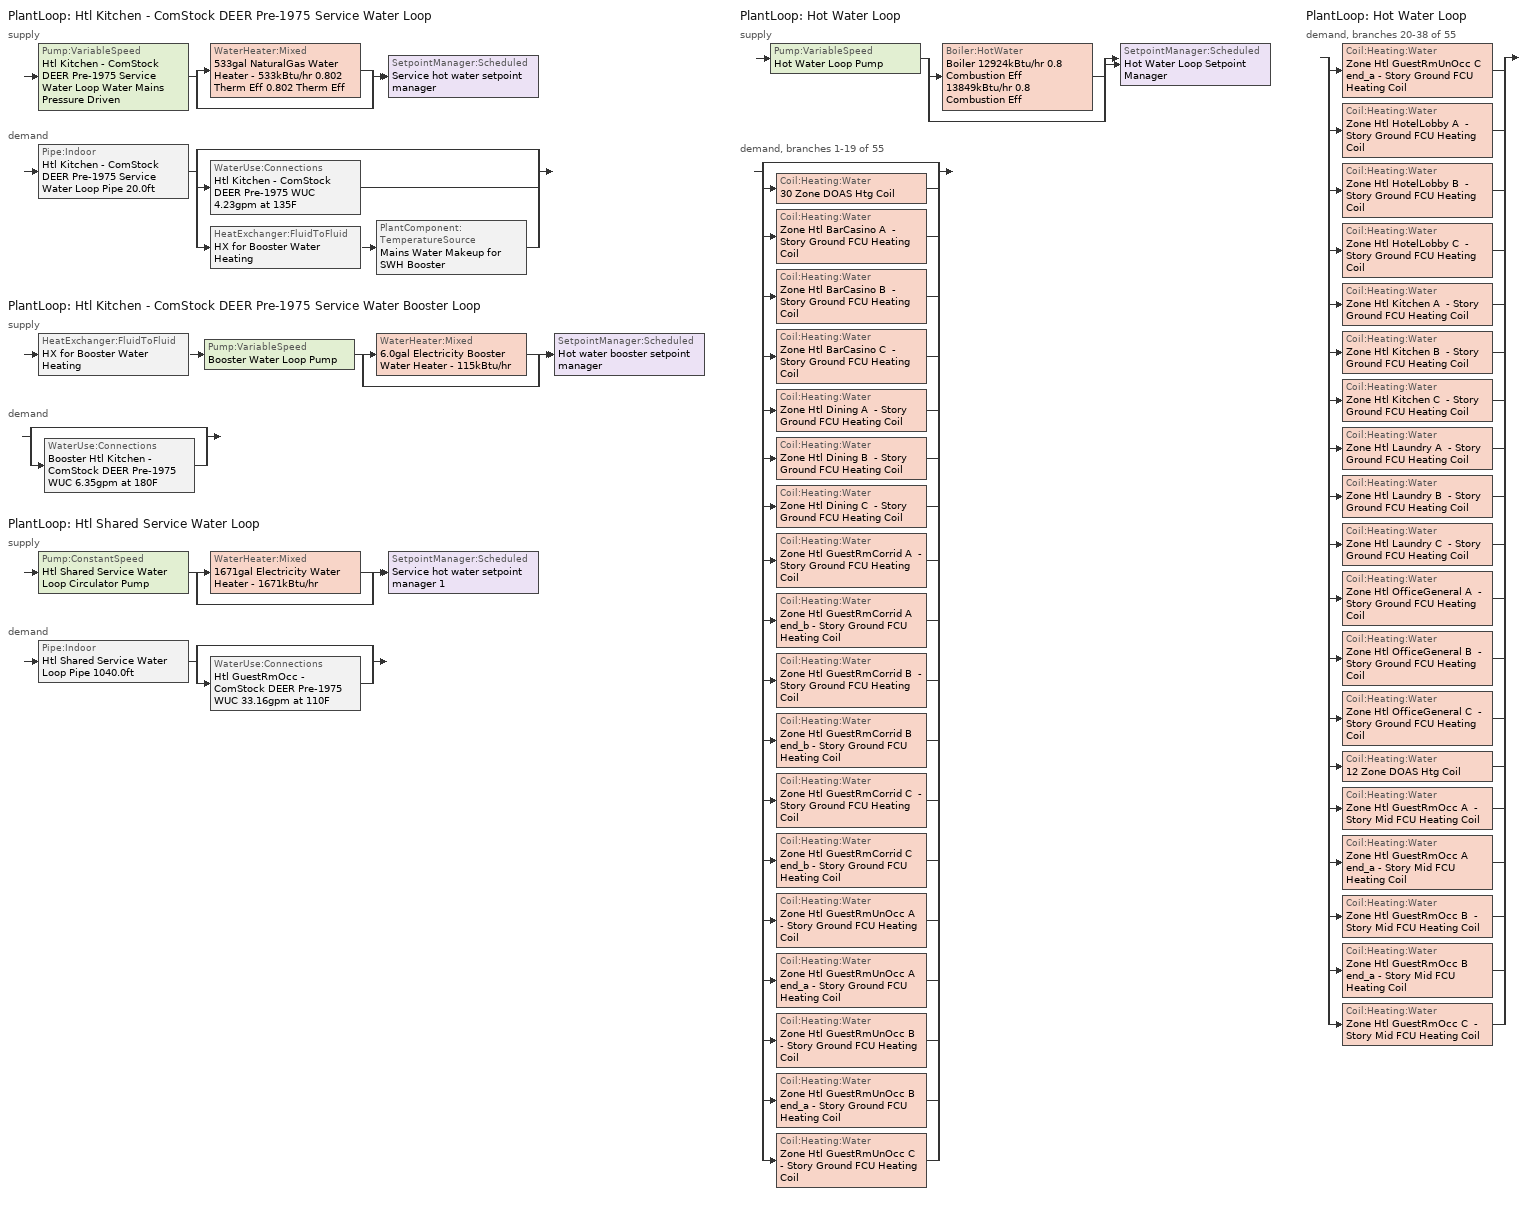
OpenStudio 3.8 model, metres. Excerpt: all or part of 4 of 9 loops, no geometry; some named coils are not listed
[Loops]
PlantLoop 'Htl Kitchen - ComStock DEER Pre-1975 Service Water Loop'
 supply: Pump:VariableSpeed 'Htl Kitchen - ComStock DEER Pre-1975 Service Water Loop Water Mains Pressure Driven' > split
  | WaterHeater:Mixed '533gal NaturalGas Water Heater - 533kBtu/hr 0.802 Therm Eff 0.802 Therm Eff'
  | bypass
  join > SetpointManager:Scheduled 'Service hot water setpoint manager'
 demand: Pipe:Indoor 'Htl Kitchen - ComStock DEER Pre-1975 Service Water Loop Pipe 20.0ft' > split
  | bypass
  | WaterUse:Connections 'Htl Kitchen - ComStock DEER Pre-1975 WUC 4.23gpm at 135F'
  | HeatExchanger:FluidToFluid 'HX for Booster Water Heating' > PlantComponent:TemperatureSource 'Mains Water Makeup for SWH Booster'
PlantLoop 'Htl Kitchen - ComStock DEER Pre-1975 Service Water Booster Loop'
 supply: HeatExchanger:FluidToFluid 'HX for Booster Water Heating' > Pump:VariableSpeed 'Booster Water Loop Pump' > split
  | WaterHeater:Mixed '6.0gal Electricity Booster Water Heater - 115kBtu/hr'
  | bypass
  join > SetpointManager:Scheduled 'Hot water booster setpoint manager'
 demand: split
  | bypass
  | WaterUse:Connections 'Booster Htl Kitchen - ComStock DEER Pre-1975 WUC 6.35gpm at 180F'
PlantLoop 'Htl Shared Service Water Loop'
 supply: Pump:ConstantSpeed 'Htl Shared Service Water Loop Circulator Pump' > split
  | WaterHeater:Mixed '1671gal Electricity Water Heater - 1671kBtu/hr'
  | bypass
  join > SetpointManager:Scheduled 'Service hot water setpoint manager 1'
 demand: Pipe:Indoor 'Htl Shared Service Water Loop Pipe 1040.0ft' > split
  | bypass
  | WaterUse:Connections 'Htl GuestRmOcc - ComStock DEER Pre-1975 WUC 33.16gpm at 110F'
PlantLoop 'Hot Water Loop'
 supply: Pump:VariableSpeed 'Hot Water Loop Pump' > split
  | Boiler:HotWater 'Boiler 12924kBtu/hr 0.8 Combustion Eff 13849kBtu/hr 0.8 Combustion Eff'
  | bypass
  join > SetpointManager:Scheduled 'Hot Water Loop Setpoint Manager'
 demand, branches 1-19 of 55: split
  | bypass
  | Coil:Heating:Water '30 Zone DOAS Htg Coil'
  | Coil:Heating:Water 'Zone Htl BarCasino A  - Story Ground FCU Heating Coil'
  | Coil:Heating:Water 'Zone Htl BarCasino B  - Story Ground FCU Heating Coil'
  | Coil:Heating:Water 'Zone Htl BarCasino C  - Story Ground FCU Heating Coil'
  | Coil:Heating:Water 'Zone Htl Dining A  - Story Ground FCU Heating Coil'
  | Coil:Heating:Water 'Zone Htl Dining B  - Story Ground FCU Heating Coil'
  | Coil:Heating:Water 'Zone Htl Dining C  - Story Ground FCU Heating Coil'
  | Coil:Heating:Water 'Zone Htl GuestRmCorrid A  - Story Ground FCU Heating Coil'
  | Coil:Heating:Water 'Zone Htl GuestRmCorrid A end_b - Story Ground FCU Heating Coil'
  | Coil:Heating:Water 'Zone Htl GuestRmCorrid B  - Story Ground FCU Heating Coil'
  | Coil:Heating:Water 'Zone Htl GuestRmCorrid B end_b - Story Ground FCU Heating Coil'
  | Coil:Heating:Water 'Zone Htl GuestRmCorrid C  - Story Ground FCU Heating Coil'
  | Coil:Heating:Water 'Zone Htl GuestRmCorrid C end_b - Story Ground FCU Heating Coil'
  | Coil:Heating:Water 'Zone Htl GuestRmUnOcc A  - Story Ground FCU Heating Coil'
  | Coil:Heating:Water 'Zone Htl GuestRmUnOcc A end_a - Story Ground FCU Heating Coil'
  | Coil:Heating:Water 'Zone Htl GuestRmUnOcc B  - Story Ground FCU Heating Coil'
  | Coil:Heating:Water 'Zone Htl GuestRmUnOcc B end_a - Story Ground FCU Heating Coil'
  | Coil:Heating:Water 'Zone Htl GuestRmUnOcc C  - Story Ground FCU Heating Coil'
PlantLoop 'Hot Water Loop'
 demand, branches 20-38 of 55: split
  | Coil:Heating:Water 'Zone Htl GuestRmUnOcc C end_a - Story Ground FCU Heating Coil'
  | Coil:Heating:Water 'Zone Htl HotelLobby A  - Story Ground FCU Heating Coil'
  | Coil:Heating:Water 'Zone Htl HotelLobby B  - Story Ground FCU Heating Coil'
  | Coil:Heating:Water 'Zone Htl HotelLobby C  - Story Ground FCU Heating Coil'
  | Coil:Heating:Water 'Zone Htl Kitchen A  - Story Ground FCU Heating Coil'
  | Coil:Heating:Water 'Zone Htl Kitchen B  - Story Ground FCU Heating Coil'
  | Coil:Heating:Water 'Zone Htl Kitchen C  - Story Ground FCU Heating Coil'
  | Coil:Heating:Water 'Zone Htl Laundry A  - Story Ground FCU Heating Coil'
  | Coil:Heating:Water 'Zone Htl Laundry B  - Story Ground FCU Heating Coil'
  | Coil:Heating:Water 'Zone Htl Laundry C  - Story Ground FCU Heating Coil'
  | Coil:Heating:Water 'Zone Htl OfficeGeneral A  - Story Ground FCU Heating Coil'
  | Coil:Heating:Water 'Zone Htl OfficeGeneral B  - Story Ground FCU Heating Coil'
  | Coil:Heating:Water 'Zone Htl OfficeGeneral C  - Story Ground FCU Heating Coil'
  | Coil:Heating:Water '12 Zone DOAS Htg Coil'
  | Coil:Heating:Water 'Zone Htl GuestRmOcc A  - Story Mid FCU Heating Coil'
  | Coil:Heating:Water 'Zone Htl GuestRmOcc A end_a - Story Mid FCU Heating Coil'
  | Coil:Heating:Water 'Zone Htl GuestRmOcc B  - Story Mid FCU Heating Coil'
  | Coil:Heating:Water 'Zone Htl GuestRmOcc B end_a - Story Mid FCU Heating Coil'
  | Coil:Heating:Water 'Zone Htl GuestRmOcc C  - Story Mid FCU Heating Coil'
[Construction]
Uninsulated copper pipe 0.75in type L: Copper pipe 0.75in type L
Uninsulated copper pipe 0.75in type L 1: Copper pipe 0.75in type L 1
[Material] Roughness=Smooth; Thickness {m}=0.001143; Conductivity {W/m-K}=386; Density {kg/m3}=8906.27; Specific Heat {J/kg-K}=385.1856; Thermal Absorptance=0.9; Solar Absorptance=0.7; Visible Absorptance=0.7
Copper pipe 0.75in type L; Copper pipe 0.75in type L 1
[WaterUse:Connections] Drain Water Heat Exchanger Type=None; Drain Water Heat Exchanger Destination=Plant
Name | Water Use Equipment Name 1
Htl GuestRmOcc - ComStock DEER Pre-1975 WUC 33.16gpm at 110F | Htl GuestRmOcc - ComStock DEER Pre-1975 Service Water Use 33.16gpm at 110F
Booster Htl Kitchen - ComStock DEER Pre-1975 WUC 6.35gpm at 180F | Booster Htl Kitchen - ComStock DEER Pre-1975 Service Water Use 6.35gpm at 180F
Htl Kitchen - ComStock DEER Pre-1975 WUC 4.23gpm at 135F | Htl Kitchen - ComStock DEER Pre-1975 Service Water Use 4.23gpm at 135F
[WaterUse:Equipment:Definition] Sensible Fraction Schedule=Fraction Sensible - 0.2; Latent Fraction Schedule=Fraction Latent - 0.05
Name | Peak Flow Rate {m3/s} | Target Temperature Schedule
Htl GuestRmOcc - ComStock DEER Pre-1975 Service Water Use Def 33.16gpm | 0.00209185 | Mixed Water At Faucet Temp - 110F
Booster Htl Kitchen - ComStock DEER Pre-1975 Service Water Use Def 6.35gpm | 0.000400542 | Mixed Water At Faucet Temp - 180F
Htl Kitchen - ComStock DEER Pre-1975 Service Water Use Def 4.23gpm | 0.000267028 | Mixed Water At Faucet Temp - 135F
[WaterUse:Equipment] Flow Rate Fraction Schedule=D_Htl_All_DHW_DHW_Yr
Name | Water Use Equipment Definition
Htl GuestRmOcc - ComStock DEER Pre-1975 Service Water Use 33.16gpm at 110F | Htl GuestRmOcc - ComStock DEER Pre-1975 Service Water Use Def 33.16gpm
Booster Htl Kitchen - ComStock DEER Pre-1975 Service Water Use 6.35gpm at 180F | Booster Htl Kitchen - ComStock DEER Pre-1975 Service Water Use Def 6.35gpm
Htl Kitchen - ComStock DEER Pre-1975 Service Water Use 4.23gpm at 135F | Htl Kitchen - ComStock DEER Pre-1975 Service Water Use Def 4.23gpm
[PlantLoop] Glycol Concentration=0; Load Distribution Scheme=Optimal
Name | Maximum Loop Temperature {C} | Minimum Loop Temperature {C} | Maximum Loop Flow Rate {m3/s} | Plant Loop Volume {m3} | Fluid Type
Htl Kitchen - ComStock DEER Pre-1975 Service Water Loop | 60 | 10 | 0.00360488 | 0.432586
Htl Kitchen - ComStock DEER Pre-1975 Service Water Booster Loop |  |  | 0.000400542 | 0.0480651
Htl Shared Service Water Loop | 60 | 10 | 0.00209185 | 0.251022
Hot Water Loop |  | 10 | 0.111383 | 13.366 | Water
[Sizing:Plant] Loop Type=Heating; Sizing Option=NonCoincident; Zone Timesteps in Averaging Window=1; Coincident Sizing Factor Mode=None
Name | Design Loop Exit Temperature {C} | Loop Design Temperature Difference {deltaC}
Htl Kitchen - ComStock DEER Pre-1975 Service Water Loop | 57.2222 | 5
Htl Kitchen - ComStock DEER Pre-1975 Service Water Booster Loop | 82.2222 | 5
Htl Shared Service Water Loop | 60 | 5
Hot Water Loop | 82.2222 | 11.1111
[SetpointManager:Scheduled] Control Variable=Temperature
Name | Schedule | Setpoint Node or NodeList
Service hot water setpoint manager | Service Water Loop Temp - 135F | Htl Kitchen - ComStock DEER Pre-1975 Service Water Loop Supply Outlet Node
Hot water booster setpoint manager | Service Water Booster Temp - 180.00000000000006F | Htl Kitchen - ComStock DEER Pre-1975 Service Water Booster Loop Supply Outlet Node
Service hot water setpoint manager 1 | Service Water Loop Temp - 140F | Htl Shared Service Water Loop Supply Outlet Node
Hot Water Loop Setpoint Manager | Hot Water Loop Temp - 180F | Hot Water Loop Supply Outlet Node
[Pump:VariableSpeed] Coefficient 1 of the Part Load Performance Curve=0; Pump Control Type=Intermittent; Skin Loss Radiative Fraction=0.5; Design Power Sizing Method=PowerPerFlowPerPressure; Design Electric Power per Unit Flow Rate {W/(m3/s)}=348701.1; Design Shaft Power per Unit Flow Rate per Unit Head {W-s/m3-Pa}=1.28205; Design Minimum Flow Rate Fraction=0
Name | Rated Flow Rate {m3/s} | Rated Pump Head {Pa} | Rated Power Consumption {W} | Motor Efficiency | Coefficient 2 of the Part Load Performance Curve | Coefficient 3 of the Part Load Performance Curve | Coefficient 4 of the Part Load Performance Curve | Minimum Flow Rate {m3/s}
Htl Kitchen - ComStock DEER Pre-1975 Service Water Loop Water Mains Pressure Driven | 0.00360488 | 0.001 | 5.50196e-06 | 0.84 | 3.2485 | -4.7443 | 2.5294
Booster Water Loop Pump | 0.000400542 | 0 | 0 | 1 | 3.2485 | -4.7443 | 2.5294 | 0
Hot Water Loop Pump | 0.111383 | 179344 | 27537.7 | 0.93 | 0.5726 | -0.301 | 0.7347
[WaterHeater:Mixed] Deadband Temperature Difference {deltaC}=2; Heater Control Type=Cycle; Off Cycle Parasitic Fuel Consumption Rate {W}=0; On Cycle Parasitic Fuel Consumption Rate {W}=0; Ambient Temperature Indicator=Schedule; Use Side Effectiveness=1; Source Side Effectiveness=1; Use Side Design Flow Rate {m3/s}=autosize; Source Side Design Flow Rate {m3/s}=autosize; Indirect Water Heating Recovery Time {hr}=1.5; Source Side Flow Control Mode=IndirectHeatPrimarySetpoint
Name | Tank Volume {m3} | Setpoint Temperature Schedule | Maximum Temperature Limit {C} | Heater Maximum Capacity {W} | Heater Fuel Type | Heater Thermal Efficiency | Off Cycle Parasitic Fuel Type | Off Cycle Parasitic Heat Fraction to Tank | On Cycle Parasitic Fuel Type | On Cycle Parasitic Heat Fraction to Tank | Ambient Temperature Schedule | Off Cycle Loss Coefficient to Ambient Temperature {W/K} | On Cycle Loss Coefficient to Ambient Temperature {W/K}
533gal NaturalGas Water Heater - 533kBtu/hr 0.802 Therm Eff 0.802 Therm Eff | 2.01873 | Service Water Loop Temp - 135F | 57.2222 | 156293 | NaturalGas | 0.801649 | NaturalGas | 0 | NaturalGas | 0 | Water Heater Ambient Temp Schedule - 70.0f | 8.28571 | 8.28571
6.0gal Electricity Booster Water Heater - 115kBtu/hr | 0.0227125 | Service Water Booster Temp - 180.00000000000006F | 82.2222 | 33759.2 | Electricity | 1 | Electricity | 0.8 | Electricity |  | Water Heater Ambient Temp Schedule - 70.0 | 1.053 | 1.053
1671gal Electricity Water Heater - 1671kBtu/hr | 6.32576 | Service Water Loop Temp - 140F | 60 | 489748 | Electricity | 1 | Electricity | 0.8 | Electricity |  | Water Heater Ambient Temp Schedule - 70.0f | 1.053 | 1.053
[WaterHeater:Sizing] Design Mode=PeakDraw; Time Storage Can Meet Peak Draw {hr}=0.538503; Time for Tank Recovery {hr}=0; Nominal Tank Volume for Autosizing Plant Connections {m3}=1
533gal NaturalGas Water Heater - 533kBtu/hr 0.802 Therm Eff 0.802 Therm Eff; 6.0gal Electricity Booster Water Heater - 115kBtu/hr; 1671gal Electricity Water Heater - 1671kBtu/hr
[Pipe:Indoor] Environment Type=Schedule; Ambient Temperature Schedule=Temporary Pipe Indoor Ambient Temp 85.3F; Pipe Inside Diameter {m}=0.019939
Name | Construction | Ambient Air Velocity Schedule | Pipe Length {m}
Htl Kitchen - ComStock DEER Pre-1975 Service Water Loop Pipe 20.0ft | Uninsulated copper pipe 0.75in type L | Htl Kitchen - ComStock DEER Pre-1975 Service Water Loop Piping Air Velocity - 0.67mph | 6.096
Htl Shared Service Water Loop Pipe 1040.0ft | Uninsulated copper pipe 0.75in type L 1 | Htl Shared Service Water Loop Piping Air Velocity - 0.67mph | 316.992
[HeatExchanger:FluidToFluid]
HX for Booster Water Heating: Loop Demand Side Design Flow Rate {m3/s}=0.000400542; Loop Supply Side Design Flow Rate {m3/s}=0.000400542; Heat Exchange Model Type=Ideal; Heat Exchanger U-Factor Times Area Value {W/K}=420.319; Control Type=UncontrolledOn; Minimum Temperature Difference to Activate Heat Exchanger {deltaC}=0.01; Heat Transfer Metering End Use Type=LoopToLoop; Component Override Cooling Control Temperature Mode=Loop; Sizing Factor=1; Operation Minimum Temperature Limit {C}=0; Operation Maximum Temperature Limit {C}=100
[PlantComponent:TemperatureSource]
Mains Water Makeup for SWH Booster: Design Volume Flow Rate {m3/s}=0.00360488; Temperature Specification Type=Scheduled; Source Temperature {C}=8; Source Temperature Schedule=Mains Water Temperature
[EnergyManagementSystem:Program]
SYS30ZoneDOASOptimumStartProg0: IF DaylightSavings==0 && DayOfWeek>1 && Hour==5 && OAT_1<23.9 && OAT_1>1.7; SET SYS30ZoneDOASClgSch0 = 29.4; SET SYS30ZoneDOASHtgSch0 = 15.6; ELSEIF DaylightSavings==0 && DayOfWeek==1 && Hour==7 && OAT_1<23.9 && OAT_1>1.7; SET SYS30ZoneDOASClgSch0 = 29.4; SET SYS30ZoneDOASHtgSch0 = 15.6; ELSEIF DaylightSavings==1 && DayOfWeek>1 && Hour==4 && OAT_1<23.9 && OAT_1>1.7; SET SYS30ZoneDOASClgSch0 = 29.4; SET SYS30ZoneDOASHtgSch0 = 15.6; ELSEIF DaylightSavings==1 && DayOfWeek==1 && Hour==6 && OAT_1<23.9 && OAT_1>1.7; SET SYS30ZoneDOASClgSch0 = 29.4; SET SYS30ZoneDOASHtgSch0 = 15.6; ELSE; SET SYS30ZoneDOASClgSch0 = NULL; SET SYS30ZoneDOASHtgSch0 = NULL; ENDIF
SYS9ZoneDOASOptimumStartProg0: IF DaylightSavings==0 && DayOfWeek>1 && Hour==5 && OAT_2<23.9 && OAT_2>1.7; SET SYS9ZoneDOASClgSch0 = 29.4; SET SYS9ZoneDOASHtgSch0 = 15.6; ELSEIF DaylightSavings==0 && DayOfWeek==1 && Hour==7 && OAT_2<23.9 && OAT_2>1.7; SET SYS9ZoneDOASClgSch0 = 29.4; SET SYS9ZoneDOASHtgSch0 = 15.6; ELSEIF DaylightSavings==1 && DayOfWeek>1 && Hour==4 && OAT_2<23.9 && OAT_2>1.7; SET SYS9ZoneDOASClgSch0 = 29.4; SET SYS9ZoneDOASHtgSch0 = 15.6; ELSEIF DaylightSavings==1 && DayOfWeek==1 && Hour==6 && OAT_2<23.9 && OAT_2>1.7; SET SYS9ZoneDOASClgSch0 = 29.4; SET SYS9ZoneDOASHtgSch0 = 15.6; ELSE; SET SYS9ZoneDOASClgSch0 = NULL; SET SYS9ZoneDOASHtgSch0 = NULL; ENDIF
SYS12ZoneDOASOptimumStartProg0_1: IF DaylightSavings==0 && DayOfWeek>1 && Hour==5 && OAT_3<23.9 && OAT_3>1.7; SET SYS12ZoneDOASClgSch0_1 = 29.4; SET SYS12ZoneDOASHtgSch0_1 = 15.6; ELSEIF DaylightSavings==0 && DayOfWeek==1 && Hour==7 && OAT_3<23.9 && OAT_3>1.7; SET SYS12ZoneDOASClgSch0_1 = 29.4; SET SYS12ZoneDOASHtgSch0_1 = 15.6; ELSEIF DaylightSavings==1 && DayOfWeek>1 && Hour==4 && OAT_3<23.9 && OAT_3>1.7; SET SYS12ZoneDOASClgSch0_1 = 29.4; SET SYS12ZoneDOASHtgSch0_1 = 15.6; ELSEIF DaylightSavings==1 && DayOfWeek==1 && Hour==6 && OAT_3<23.9 && OAT_3>1.7; SET SYS12ZoneDOASClgSch0_1 = 29.4; SET SYS12ZoneDOASHtgSch0_1 = 15.6; ELSE; SET SYS12ZoneDOASClgSch0_1 = NULL; SET SYS12ZoneDOASHtgSch0_1 = NULL; ENDIF
SYS30ZoneDOASOptimumStartProg0_1: IF DaylightSavings==0 && DayOfWeek>1 && Hour==5 && OAT_4<23.9 && OAT_4>1.7; SET SYS30ZoneDOASClgSch0_1 = 29.4; SET SYS30ZoneDOASHtgSch0_1 = 15.6; ELSEIF DaylightSavings==0 && DayOfWeek==1 && Hour==7 && OAT_4<23.9 && OAT_4>1.7; SET SYS30ZoneDOASClgSch0_1 = 29.4; SET SYS30ZoneDOASHtgSch0_1 = 15.6; ELSEIF DaylightSavings==1 && DayOfWeek>1 && Hour==4 && OAT_4<23.9 && OAT_4>1.7; SET SYS30ZoneDOASClgSch0_1 = 29.4; SET SYS30ZoneDOASHtgSch0_1 = 15.6; ELSEIF DaylightSavings==1 && DayOfWeek==1 && Hour==6 && OAT_4<23.9 && OAT_4>1.7; SET SYS30ZoneDOASClgSch0_1 = 29.4; SET SYS30ZoneDOASHtgSch0_1 = 15.6; ELSE; SET SYS30ZoneDOASClgSch0_1 = NULL; SET SYS30ZoneDOASHtgSch0_1 = NULL; ENDIF
SYS9ZoneDOASOptimumStartProg0_1: IF DaylightSavings==0 && DayOfWeek>1 && Hour==5 && OAT_5<23.9 && OAT_5>1.7; SET SYS9ZoneDOASClgSch0_1 = 29.4; SET SYS9ZoneDOASHtgSch0_1 = 15.6; ELSEIF DaylightSavings==0 && DayOfWeek==1 && Hour==7 && OAT_5<23.9 && OAT_5>1.7; SET SYS9ZoneDOASClgSch0_1 = 29.4; SET SYS9ZoneDOASHtgSch0_1 = 15.6; ELSEIF DaylightSavings==1 && DayOfWeek>1 && Hour==4 && OAT_5<23.9 && OAT_5>1.7; SET SYS9ZoneDOASClgSch0_1 = 29.4; SET SYS9ZoneDOASHtgSch0_1 = 15.6; ELSEIF DaylightSavings==1 && DayOfWeek==1 && Hour==6 && OAT_5<23.9 && OAT_5>1.7; SET SYS9ZoneDOASClgSch0_1 = 29.4; SET SYS9ZoneDOASHtgSch0_1 = 15.6; ELSE; SET SYS9ZoneDOASClgSch0_1 = NULL; SET SYS9ZoneDOASHtgSch0_1 = NULL; ENDIF
[EnergyManagementSystem:ProgramCallingManager]
Mains_Water_Prg_Mgr: BeginTimestepBeforePredictor; Mains_Water_Prg
SYS12ZoneDOASOptimumStartCallingManager0: BeginTimestepBeforePredictor; SYS12ZoneDOASOptimumStartProg0
[Pump:ConstantSpeed]
Htl Shared Service Water Loop Circulator Pump: Rated Flow Rate {m3/s}=0.00209185; Rated Pump Head {Pa}=29890.7; Rated Power Consumption {W}=95.4317; Motor Efficiency=0.84; Fraction of Motor Inefficiencies to Fluid Stream=0; Pump Control Type=Intermittent; Design Power Sizing Method=PowerPerFlowPerPressure; Design Electric Power per Unit Flow Rate {W/(m3/s)}=348701.1; Design Shaft Power per Unit Flow Rate per Unit Head {W-s/m3-Pa}=1.28205
[Boiler:HotWater]
Boiler 12924kBtu/hr 0.8 Combustion Eff 13849kBtu/hr 0.8 Combustion Eff: Fuel Type=NaturalGas; Nominal Capacity {W}=5.0923e+06; Nominal Thermal Efficiency=0.793; Efficiency Curve Temperature Evaluation Variable=LeavingBoiler; Design Water Flow Rate {m3/s}=0.111383; Minimum Part Load Ratio=0; Maximum Part Load Ratio=1.2; Optimum Part Load Ratio=1; Water Outlet Upper Temperature Limit {C}=95; Boiler Flow Mode=LeavingSetpointModulated; On Cycle Parasitic Electric Load {W}=0; Off Cycle Parasitic Fuel Load {W}=0; Sizing Factor=1
[Coil:Heating:Water] Availability Schedule=Always On Discrete; Rated Inlet Water Temperature {C}=82.2222; Rated Inlet Air Temperature {C}=16.6; Rated Outlet Water Temperature {C}=71.1111
Name | U-Factor Times Area Value {W/K} | Maximum Water Flow Rate {m3/s} | Rated Capacity {W} | Rated Outlet Air Temperature {C}
30 Zone DOAS Htg Coil | 10863.4 | 0.0148934 | 680908 | 32.2
Zone Htl BarCasino A  - Story Ground FCU Heating Coil | 47.0437 | 4.53354e-05 | 2072.68 | 40
Zone Htl BarCasino B  - Story Ground FCU Heating Coil | 693.568 | 0.000669166 | 30593.5 | 40
Zone Htl BarCasino C  - Story Ground FCU Heating Coil | 47.0437 | 4.53355e-05 | 2072.68 | 40
Zone Htl Dining A  - Story Ground FCU Heating Coil | 36.384 | 3.50629e-05 | 1603.03 | 40
Zone Htl Dining B  - Story Ground FCU Heating Coil | 522.522 | 0.000504058 | 23044.9 | 40
Zone Htl Dining C  - Story Ground FCU Heating Coil | 36.4718 | 3.51475e-05 | 1606.9 | 40
Zone Htl GuestRmCorrid A  - Story Ground FCU Heating Coil | 650.368 | 0.000626798 | 28656.5 | 40
Zone Htl GuestRmCorrid A end_b - Story Ground FCU Heating Coil | 57.938 | 5.58455e-05 | 2553.19 | 40
Zone Htl GuestRmCorrid B  - Story Ground FCU Heating Coil | 3837.67 | 0.00369766 | 169053 | 40
Zone Htl GuestRmCorrid B end_b - Story Ground FCU Heating Coil | 499.383 | 0.000481286 | 22003.8 | 40
Zone Htl GuestRmCorrid C  - Story Ground FCU Heating Coil | 652.406 | 0.000628763 | 28746.3 | 40
Zone Htl GuestRmCorrid C end_b - Story Ground FCU Heating Coil | 58.0124 | 5.59173e-05 | 2556.47 | 40
Zone Htl GuestRmUnOcc A  - Story Ground FCU Heating Coil | 872.068 | 0.000840492 | 38426.3 | 40
Zone Htl GuestRmUnOcc A end_a - Story Ground FCU Heating Coil | 59.6993 | 5.75453e-05 | 2630.9 | 40
Zone Htl GuestRmUnOcc B  - Story Ground FCU Heating Coil | 4169.39 | 0.00401688 | 183647 | 40
Zone Htl GuestRmUnOcc B end_a - Story Ground FCU Heating Coil | 489.089 | 0.00047138 | 21550.9 | 40
Zone Htl GuestRmUnOcc C  - Story Ground FCU Heating Coil | 875.225 | 0.000843535 | 38565.4 | 40
Zone Htl GuestRmUnOcc C end_a - Story Ground FCU Heating Coil | 59.7977 | 5.76403e-05 | 2635.24 | 40
Zone Htl HotelLobby A  - Story Ground FCU Heating Coil | 278.55 | 0.000268455 | 12273.5 | 40
Zone Htl HotelLobby B  - Story Ground FCU Heating Coil | 1641.27 | 0.00158138 | 72298.9 | 40
Zone Htl HotelLobby C  - Story Ground FCU Heating Coil | 279.429 | 0.000269302 | 12312.2 | 40
Zone Htl Kitchen A  - Story Ground FCU Heating Coil | 34.4191 | 3.31727e-05 | 1516.61 | 40
Zone Htl Kitchen B  - Story Ground FCU Heating Coil | 168.069 | 0.000161923 | 7402.92 | 40
Zone Htl Kitchen C  - Story Ground FCU Heating Coil | 34.5339 | 3.32833e-05 | 1521.67 | 40
Zone Htl Laundry A  - Story Ground FCU Heating Coil | 161.872 | 0.000155997 | 7132 | 40
Zone Htl Laundry B  - Story Ground FCU Heating Coil | 1802.89 | 0.00173816 | 79466.6 | 40
Zone Htl Laundry C  - Story Ground FCU Heating Coil | 162.3 | 0.00015641 | 7150.88 | 40
Zone Htl OfficeGeneral A  - Story Ground FCU Heating Coil | 137.009 | 0.000132046 | 6036.97 | 40
Zone Htl OfficeGeneral B  - Story Ground FCU Heating Coil | 705.773 | 0.000679989 | 31088.3 | 40
Zone Htl OfficeGeneral C  - Story Ground FCU Heating Coil | 137.453 | 0.000132473 | 6056.52 | 40
12 Zone DOAS Htg Coil | 8295.56 | 0.011373 | 519959 | 32.2
Zone Htl GuestRmOcc A  - Story Mid FCU Heating Coil | 2159.19 | 0.00208105 | 95143.1 | 40
Zone Htl GuestRmOcc A end_a - Story Mid FCU Heating Coil | 60.6651 | 5.84764e-05 | 2673.47 | 40
Zone Htl GuestRmOcc B  - Story Mid FCU Heating Coil | 9663.06 | 0.00930991 | 425638 | 40
Zone Htl GuestRmOcc B end_a - Story Mid FCU Heating Coil | 523.915 | 0.000504954 | 23085.9 | 40
Zone Htl GuestRmOcc C  - Story Mid FCU Heating Coil | 2167.43 | 0.00208899 | 95506 | 40
[Controller:WaterCoil] Action=Normal; Controller Convergence Tolerance {deltaC}=0.0001; Minimum Actuated Flow {m3/s}=0
Name | Water Coil | Maximum Actuated Flow {m3/s}
30 Zone DOAS Htg Coil Controller | 30 Zone DOAS Htg Coil | 0.0148934
Zone Htl BarCasino A  - Story Ground FCU Heating Coil Controller | Zone Htl BarCasino A  - Story Ground FCU Heating Coil
Zone Htl BarCasino B  - Story Ground FCU Heating Coil Controller | Zone Htl BarCasino B  - Story Ground FCU Heating Coil
Zone Htl BarCasino C  - Story Ground FCU Heating Coil Controller | Zone Htl BarCasino C  - Story Ground FCU Heating Coil
Zone Htl Dining A  - Story Ground FCU Heating Coil Controller | Zone Htl Dining A  - Story Ground FCU Heating Coil
Zone Htl Dining B  - Story Ground FCU Heating Coil Controller | Zone Htl Dining B  - Story Ground FCU Heating Coil
Zone Htl Dining C  - Story Ground FCU Heating Coil Controller | Zone Htl Dining C  - Story Ground FCU Heating Coil
Zone Htl GuestRmCorrid A  - Story Ground FCU Heating Coil Controller | Zone Htl GuestRmCorrid A  - Story Ground FCU Heating Coil
Zone Htl GuestRmCorrid A end_b - Story Ground FCU Heating Coil Controller | Zone Htl GuestRmCorrid A end_b - Story Ground FCU Heating Coil
Zone Htl GuestRmCorrid B  - Story Ground FCU Heating Coil Controller | Zone Htl GuestRmCorrid B  - Story Ground FCU Heating Coil
Zone Htl GuestRmCorrid B end_b - Story Ground FCU Heating Coil Controller | Zone Htl GuestRmCorrid B end_b - Story Ground FCU Heating Coil
Zone Htl GuestRmCorrid C  - Story Ground FCU Heating Coil Controller | Zone Htl GuestRmCorrid C  - Story Ground FCU Heating Coil
Zone Htl GuestRmCorrid C end_b - Story Ground FCU Heating Coil Controller | Zone Htl GuestRmCorrid C end_b - Story Ground FCU Heating Coil
Zone Htl GuestRmUnOcc A  - Story Ground FCU Heating Coil Controller | Zone Htl GuestRmUnOcc A  - Story Ground FCU Heating Coil
Zone Htl GuestRmUnOcc A end_a - Story Ground FCU Heating Coil Controller | Zone Htl GuestRmUnOcc A end_a - Story Ground FCU Heating Coil
Zone Htl GuestRmUnOcc B  - Story Ground FCU Heating Coil Controller | Zone Htl GuestRmUnOcc B  - Story Ground FCU Heating Coil
Zone Htl GuestRmUnOcc B end_a - Story Ground FCU Heating Coil Controller | Zone Htl GuestRmUnOcc B end_a - Story Ground FCU Heating Coil
Zone Htl GuestRmUnOcc C  - Story Ground FCU Heating Coil Controller | Zone Htl GuestRmUnOcc C  - Story Ground FCU Heating Coil
Zone Htl GuestRmUnOcc C end_a - Story Ground FCU Heating Coil Controller | Zone Htl GuestRmUnOcc C end_a - Story Ground FCU Heating Coil
Zone Htl HotelLobby A  - Story Ground FCU Heating Coil Controller | Zone Htl HotelLobby A  - Story Ground FCU Heating Coil
Zone Htl HotelLobby B  - Story Ground FCU Heating Coil Controller | Zone Htl HotelLobby B  - Story Ground FCU Heating Coil
Zone Htl HotelLobby C  - Story Ground FCU Heating Coil Controller | Zone Htl HotelLobby C  - Story Ground FCU Heating Coil
Zone Htl Kitchen A  - Story Ground FCU Heating Coil Controller | Zone Htl Kitchen A  - Story Ground FCU Heating Coil
Zone Htl Kitchen B  - Story Ground FCU Heating Coil Controller | Zone Htl Kitchen B  - Story Ground FCU Heating Coil
Zone Htl Kitchen C  - Story Ground FCU Heating Coil Controller | Zone Htl Kitchen C  - Story Ground FCU Heating Coil
Zone Htl Laundry A  - Story Ground FCU Heating Coil Controller | Zone Htl Laundry A  - Story Ground FCU Heating Coil
Zone Htl Laundry B  - Story Ground FCU Heating Coil Controller | Zone Htl Laundry B  - Story Ground FCU Heating Coil
Zone Htl Laundry C  - Story Ground FCU Heating Coil Controller | Zone Htl Laundry C  - Story Ground FCU Heating Coil
Zone Htl OfficeGeneral A  - Story Ground FCU Heating Coil Controller | Zone Htl OfficeGeneral A  - Story Ground FCU Heating Coil
Zone Htl OfficeGeneral B  - Story Ground FCU Heating Coil Controller | Zone Htl OfficeGeneral B  - Story Ground FCU Heating Coil
Zone Htl OfficeGeneral C  - Story Ground FCU Heating Coil Controller | Zone Htl OfficeGeneral C  - Story Ground FCU Heating Coil
12 Zone DOAS Htg Coil Controller | 12 Zone DOAS Htg Coil | 0.011373
Zone Htl GuestRmOcc A  - Story Mid FCU Heating Coil Controller | Zone Htl GuestRmOcc A  - Story Mid FCU Heating Coil
Zone Htl GuestRmOcc A end_a - Story Mid FCU Heating Coil Controller | Zone Htl GuestRmOcc A end_a - Story Mid FCU Heating Coil
Zone Htl GuestRmOcc B  - Story Mid FCU Heating Coil Controller | Zone Htl GuestRmOcc B  - Story Mid FCU Heating Coil
Zone Htl GuestRmOcc B end_a - Story Mid FCU Heating Coil Controller | Zone Htl GuestRmOcc B end_a - Story Mid FCU Heating Coil
Zone Htl GuestRmOcc C  - Story Mid FCU Heating Coil Controller | Zone Htl GuestRmOcc C  - Story Mid FCU Heating Coil
[Fan:OnOff] Availability Schedule=Always On Discrete; Fan Total Efficiency=0.45375; Pressure Rise {Pa}=270.9; Motor Efficiency=0.825; Motor In Airstream Fraction=1
Name | Maximum Flow Rate {m3/s} | Fan Power Ratio Function of Speed Ratio Curve | Fan Efficiency Ratio Function of Speed Ratio Curve
Zone Htl BarCasino A  - Story Ground Fan Coil fan | 0.303512 | Fan On Off Power Curve | Fan On Off Efficiency Curve
Zone Htl BarCasino B  - Story Ground Fan Coil fan | 1.34873 | Fan On Off Power Curve 1 | Fan On Off Efficiency Curve 1
Zone Htl BarCasino C  - Story Ground Fan Coil fan | 0.33342 | Fan On Off Power Curve 2 | Fan On Off Efficiency Curve 2
Zone Htl Dining A  - Story Ground Fan Coil fan | 0.144012 | Fan On Off Power Curve 3 | Fan On Off Efficiency Curve 3
Zone Htl Dining B  - Story Ground Fan Coil fan | 1.01669 | Fan On Off Power Curve 4 | Fan On Off Efficiency Curve 4
Zone Htl Dining C  - Story Ground Fan Coil fan | 0.167975 | Fan On Off Power Curve 5 | Fan On Off Efficiency Curve 5
Zone Htl GuestRmCorrid A  - Story Ground Fan Coil fan | 2.20513 | Fan On Off Power Curve 6 | Fan On Off Efficiency Curve 6
Zone Htl GuestRmCorrid A end_b - Story Ground Fan Coil fan | 0.14677 | Fan On Off Power Curve 7 | Fan On Off Efficiency Curve 7
Zone Htl GuestRmCorrid B  - Story Ground Fan Coil fan | 7.4984 | Fan On Off Power Curve 8 | Fan On Off Efficiency Curve 8
Zone Htl GuestRmCorrid B end_b - Story Ground Fan Coil fan | 0.978543 | Fan On Off Power Curve 9 | Fan On Off Efficiency Curve 9
Zone Htl GuestRmCorrid C  - Story Ground Fan Coil fan | 2.78883 | Fan On Off Power Curve 10 | Fan On Off Efficiency Curve 10
Zone Htl GuestRmCorrid C end_b - Story Ground Fan Coil fan | 0.200363 | Fan On Off Power Curve 11 | Fan On Off Efficiency Curve 11
Zone Htl GuestRmUnOcc A  - Story Ground Fan Coil fan | 4.70384 | Fan On Off Power Curve 12 | Fan On Off Efficiency Curve 12
Zone Htl GuestRmUnOcc A end_a - Story Ground Fan Coil fan | 0.272126 | Fan On Off Power Curve 13 | Fan On Off Efficiency Curve 13
Zone Htl GuestRmUnOcc B  - Story Ground Fan Coil fan | 15.2317 | Fan On Off Power Curve 14 | Fan On Off Efficiency Curve 14
Zone Htl GuestRmUnOcc B end_a - Story Ground Fan Coil fan | 2.92518 | Fan On Off Power Curve 15 | Fan On Off Efficiency Curve 15
Zone Htl GuestRmUnOcc C  - Story Ground Fan Coil fan | 5.79044 | Fan On Off Power Curve 16 | Fan On Off Efficiency Curve 16
Zone Htl GuestRmUnOcc C end_a - Story Ground Fan Coil fan | 0.338022 | Fan On Off Power Curve 17 | Fan On Off Efficiency Curve 17
Zone Htl HotelLobby A  - Story Ground Fan Coil fan | 1.0414 | Fan On Off Power Curve 18 | Fan On Off Efficiency Curve 18
Zone Htl HotelLobby B  - Story Ground Fan Coil fan | 3.26487 | Fan On Off Power Curve 19 | Fan On Off Efficiency Curve 19
Zone Htl HotelLobby C  - Story Ground Fan Coil fan | 1.28976 | Fan On Off Power Curve 20 | Fan On Off Efficiency Curve 20
Zone Htl Kitchen A  - Story Ground Fan Coil fan | 2.25589 | Fan On Off Power Curve 21 | Fan On Off Efficiency Curve 21
Zone Htl Kitchen B  - Story Ground Fan Coil fan | 3.3458 | Fan On Off Power Curve 22 | Fan On Off Efficiency Curve 22
Zone Htl Kitchen C  - Story Ground Fan Coil fan | 2.30466 | Fan On Off Power Curve 23 | Fan On Off Efficiency Curve 23
Zone Htl Laundry A  - Story Ground Fan Coil fan | 0.67654 | Fan On Off Power Curve 24 | Fan On Off Efficiency Curve 24
Zone Htl Laundry B  - Story Ground Fan Coil fan | 3.72555 | Fan On Off Power Curve 25 | Fan On Off Efficiency Curve 25
Zone Htl Laundry C  - Story Ground Fan Coil fan | 0.799461 | Fan On Off Power Curve 26 | Fan On Off Efficiency Curve 26
Zone Htl OfficeGeneral A  - Story Ground Fan Coil fan | 0.710353 | Fan On Off Power Curve 27 | Fan On Off Efficiency Curve 27
Zone Htl OfficeGeneral B  - Story Ground Fan Coil fan | 2.89105 | Fan On Off Power Curve 28 | Fan On Off Efficiency Curve 28
Zone Htl OfficeGeneral C  - Story Ground Fan Coil fan | 0.832741 | Fan On Off Power Curve 29 | Fan On Off Efficiency Curve 29
Zone Htl GuestRmOcc A  - Story Mid Fan Coil fan | 11.4604 | Fan On Off Power Curve 30 | Fan On Off Efficiency Curve 30
Zone Htl GuestRmOcc A end_a - Story Mid Fan Coil fan | 0.27378 | Fan On Off Power Curve 31 | Fan On Off Efficiency Curve 31
Zone Htl GuestRmOcc B  - Story Mid Fan Coil fan | 34.9892 | Fan On Off Power Curve 32 | Fan On Off Efficiency Curve 32
Zone Htl GuestRmOcc B end_a - Story Mid Fan Coil fan | 3.0294 | Fan On Off Power Curve 33 | Fan On Off Efficiency Curve 33
Zone Htl GuestRmOcc C  - Story Mid Fan Coil fan | 14.0836 | Fan On Off Power Curve 34 | Fan On Off Efficiency Curve 34
[ZoneHVAC:FourPipeFanCoil] Availability Schedule=Always On Discrete; Capacity Control Method=CyclingFan; Maximum Outdoor Air Flow Rate {m3/s}=0; Minimum Supply Air Temperature in Cooling Mode {C}=autosize; Maximum Supply Air Temperature in Heating Mode {C}=autosize
Name | Maximum Supply Air Flow Rate {m3/s} | Supply Air Fan | Cooling Coil | Maximum Cold Water Flow Rate {m3/s} | Heating Coil | Maximum Hot Water Flow Rate {m3/s}
Zone Htl BarCasino A  - Story Ground FCU | 0.303512 | Zone Htl BarCasino A  - Story Ground Fan Coil fan | Zone Htl BarCasino A  - Story Ground FCU Cooling Coil | 0.000209514 | Zone Htl BarCasino A  - Story Ground FCU Heating Coil | 4.53354e-05
Zone Htl BarCasino B  - Story Ground FCU | 1.34873 | Zone Htl BarCasino B  - Story Ground Fan Coil fan | Zone Htl BarCasino B  - Story Ground FCU Cooling Coil | 0.00107245 | Zone Htl BarCasino B  - Story Ground FCU Heating Coil | 0.000669166
Zone Htl BarCasino C  - Story Ground FCU | 0.33342 | Zone Htl BarCasino C  - Story Ground Fan Coil fan | Zone Htl BarCasino C  - Story Ground FCU Cooling Coil | 0.000228429 | Zone Htl BarCasino C  - Story Ground FCU Heating Coil | 4.53355e-05
Zone Htl Dining A  - Story Ground FCU | 0.144012 | Zone Htl Dining A  - Story Ground Fan Coil fan | Zone Htl Dining A  - Story Ground FCU Cooling Coil | 0.000104764 | Zone Htl Dining A  - Story Ground FCU Heating Coil | 3.50629e-05
Zone Htl Dining B  - Story Ground FCU | 1.01669 | Zone Htl Dining B  - Story Ground Fan Coil fan | Zone Htl Dining B  - Story Ground FCU Cooling Coil | 0.000855304 | Zone Htl Dining B  - Story Ground FCU Heating Coil | 0.000504058
Zone Htl Dining C  - Story Ground FCU | 0.167975 | Zone Htl Dining C  - Story Ground Fan Coil fan | Zone Htl Dining C  - Story Ground FCU Cooling Coil | 0.000120345 | Zone Htl Dining C  - Story Ground FCU Heating Coil | 3.51475e-05
Zone Htl GuestRmCorrid A  - Story Ground FCU | 2.20513 | Zone Htl GuestRmCorrid A  - Story Ground Fan Coil fan | Zone Htl GuestRmCorrid A  - Story Ground FCU Cooling Coil | 0.00136985 | Zone Htl GuestRmCorrid A  - Story Ground FCU Heating Coil | 0.000626798
Zone Htl GuestRmCorrid A end_b - Story Ground FCU | 0.14677 | Zone Htl GuestRmCorrid A end_b - Story Ground Fan Coil fan | Zone Htl GuestRmCorrid A end_b - Story Ground FCU Cooling Coil | 9.00983e-05 | Zone Htl GuestRmCorrid A end_b - Story Ground FCU Heating Coil | 5.58455e-05
Zone Htl GuestRmCorrid B  - Story Ground FCU | 7.4984 | Zone Htl GuestRmCorrid B  - Story Ground Fan Coil fan | Zone Htl GuestRmCorrid B  - Story Ground FCU Cooling Coil | 0.00522324 | Zone Htl GuestRmCorrid B  - Story Ground FCU Heating Coil | 0.00369766
Zone Htl GuestRmCorrid B end_b - Story Ground FCU | 0.978543 | Zone Htl GuestRmCorrid B end_b - Story Ground Fan Coil fan | Zone Htl GuestRmCorrid B end_b - Story Ground FCU Cooling Coil | 0.000600687 | Zone Htl GuestRmCorrid B end_b - Story Ground FCU Heating Coil | 0.000481286
Zone Htl GuestRmCorrid C  - Story Ground FCU | 2.78883 | Zone Htl GuestRmCorrid C  - Story Ground Fan Coil fan | Zone Htl GuestRmCorrid C  - Story Ground FCU Cooling Coil | 0.00172885 | Zone Htl GuestRmCorrid C  - Story Ground FCU Heating Coil | 0.000628763
Zone Htl GuestRmCorrid C end_b - Story Ground FCU | 0.200363 | Zone Htl GuestRmCorrid C end_b - Story Ground Fan Coil fan | Zone Htl GuestRmCorrid C end_b - Story Ground FCU Cooling Coil | 0.000122991 | Zone Htl GuestRmCorrid C end_b - Story Ground FCU Heating Coil | 5.59173e-05
Zone Htl GuestRmUnOcc A  - Story Ground FCU | 4.70384 | Zone Htl GuestRmUnOcc A  - Story Ground Fan Coil fan | Zone Htl GuestRmUnOcc A  - Story Ground FCU Cooling Coil | 0.00288745 | Zone Htl GuestRmUnOcc A  - Story Ground FCU Heating Coil | 0.000840492
Zone Htl GuestRmUnOcc A end_a - Story Ground FCU | 0.272126 | Zone Htl GuestRmUnOcc A end_a - Story Ground Fan Coil fan | Zone Htl GuestRmUnOcc A end_a - Story Ground FCU Cooling Coil | 0.000167042 | Zone Htl GuestRmUnOcc A end_a - Story Ground FCU Heating Coil | 5.75453e-05
Zone Htl GuestRmUnOcc B  - Story Ground FCU | 15.2317 | Zone Htl GuestRmUnOcc B  - Story Ground Fan Coil fan | Zone Htl GuestRmUnOcc B  - Story Ground FCU Cooling Coil | 0.0093496 | Zone Htl GuestRmUnOcc B  - Story Ground FCU Heating Coil | 0.00401688
Zone Htl GuestRmUnOcc B end_a - Story Ground FCU | 2.92518 | Zone Htl GuestRmUnOcc B end_a - Story Ground Fan Coil fan | Zone Htl GuestRmUnOcc B end_a - Story Ground FCU Cooling Coil | 0.00179513 | Zone Htl GuestRmUnOcc B end_a - Story Ground FCU Heating Coil | 0.00047138
Zone Htl GuestRmUnOcc C  - Story Ground FCU | 5.79044 | Zone Htl GuestRmUnOcc C  - Story Ground Fan Coil fan | Zone Htl GuestRmUnOcc C  - Story Ground FCU Cooling Coil | 0.00355455 | Zone Htl GuestRmUnOcc C  - Story Ground FCU Heating Coil | 0.000843535
Zone Htl GuestRmUnOcc C end_a - Story Ground FCU | 0.338022 | Zone Htl GuestRmUnOcc C end_a - Story Ground Fan Coil fan | Zone Htl GuestRmUnOcc C end_a - Story Ground FCU Cooling Coil | 0.0002075 | Zone Htl GuestRmUnOcc C end_a - Story Ground FCU Heating Coil | 5.76403e-05
Zone Htl HotelLobby A  - Story Ground FCU | 1.0414 | Zone Htl HotelLobby A  - Story Ground Fan Coil fan | Zone Htl HotelLobby A  - Story Ground FCU Cooling Coil | 0.0006464 | Zone Htl HotelLobby A  - Story Ground FCU Heating Coil | 0.000268455
Zone Htl HotelLobby B  - Story Ground FCU | 3.26487 | Zone Htl HotelLobby B  - Story Ground Fan Coil fan | Zone Htl HotelLobby B  - Story Ground FCU Cooling Coil | 0.00222467 | Zone Htl HotelLobby B  - Story Ground FCU Heating Coil | 0.00158138
Zone Htl HotelLobby C  - Story Ground FCU | 1.28976 | Zone Htl HotelLobby C  - Story Ground Fan Coil fan | Zone Htl HotelLobby C  - Story Ground FCU Cooling Coil | 0.000799088 | Zone Htl HotelLobby C  - Story Ground FCU Heating Coil | 0.000269302
Zone Htl Kitchen A  - Story Ground FCU | 2.25589 | Zone Htl Kitchen A  - Story Ground Fan Coil fan | Zone Htl Kitchen A  - Story Ground FCU Cooling Coil | 0.00223933 | Zone Htl Kitchen A  - Story Ground FCU Heating Coil | 3.31727e-05
Zone Htl Kitchen B  - Story Ground FCU | 3.3458 | Zone Htl Kitchen B  - Story Ground Fan Coil fan | Zone Htl Kitchen B  - Story Ground FCU Cooling Coil | 0.00281457 | Zone Htl Kitchen B  - Story Ground FCU Heating Coil | 0.000161923
Zone Htl Kitchen C  - Story Ground FCU | 2.30466 | Zone Htl Kitchen C  - Story Ground Fan Coil fan | Zone Htl Kitchen C  - Story Ground FCU Cooling Coil | 0.00219687 | Zone Htl Kitchen C  - Story Ground FCU Heating Coil | 3.32833e-05
Zone Htl Laundry A  - Story Ground FCU | 0.67654 | Zone Htl Laundry A  - Story Ground Fan Coil fan | Zone Htl Laundry A  - Story Ground FCU Cooling Coil | 0.000415277 | Zone Htl Laundry A  - Story Ground FCU Heating Coil | 0.000155997
Zone Htl Laundry B  - Story Ground FCU | 3.72555 | Zone Htl Laundry B  - Story Ground Fan Coil fan | Zone Htl Laundry B  - Story Ground FCU Cooling Coil | 0.00228214 | Zone Htl Laundry B  - Story Ground FCU Heating Coil | 0.00173816
Zone Htl Laundry C  - Story Ground FCU | 0.799461 | Zone Htl Laundry C  - Story Ground Fan Coil fan | Zone Htl Laundry C  - Story Ground FCU Cooling Coil | 0.000490738 | Zone Htl Laundry C  - Story Ground FCU Heating Coil | 0.00015641
Zone Htl OfficeGeneral A  - Story Ground FCU | 0.710353 | Zone Htl OfficeGeneral A  - Story Ground Fan Coil fan | Zone Htl OfficeGeneral A  - Story Ground FCU Cooling Coil | 0.000436062 | Zone Htl OfficeGeneral A  - Story Ground FCU Heating Coil | 0.000132046
Zone Htl OfficeGeneral B  - Story Ground FCU | 2.89105 | Zone Htl OfficeGeneral B  - Story Ground Fan Coil fan | Zone Htl OfficeGeneral B  - Story Ground FCU Cooling Coil | 0.00181791 | Zone Htl OfficeGeneral B  - Story Ground FCU Heating Coil | 0.000679989
Zone Htl OfficeGeneral C  - Story Ground FCU | 0.832741 | Zone Htl OfficeGeneral C  - Story Ground Fan Coil fan | Zone Htl OfficeGeneral C  - Story Ground FCU Cooling Coil | 0.000511197 | Zone Htl OfficeGeneral C  - Story Ground FCU Heating Coil | 0.000132473
Zone Htl GuestRmOcc A  - Story Mid FCU | 11.4604 | Zone Htl GuestRmOcc A  - Story Mid Fan Coil fan | Zone Htl GuestRmOcc A  - Story Mid FCU Cooling Coil | 0.00703499 | Zone Htl GuestRmOcc A  - Story Mid FCU Heating Coil | 0.00208105
Zone Htl GuestRmOcc A end_a - Story Mid FCU | 0.27378 | Zone Htl GuestRmOcc A end_a - Story Mid Fan Coil fan | Zone Htl GuestRmOcc A end_a - Story Mid FCU Cooling Coil | 0.000168054 | Zone Htl GuestRmOcc A end_a - Story Mid FCU Heating Coil | 5.84764e-05
Zone Htl GuestRmOcc B  - Story Mid FCU | 34.9892 | Zone Htl GuestRmOcc B  - Story Mid Fan Coil fan | Zone Htl GuestRmOcc B  - Story Mid FCU Cooling Coil | 0.0214772 | Zone Htl GuestRmOcc B  - Story Mid FCU Heating Coil | 0.00930991
Zone Htl GuestRmOcc B end_a - Story Mid FCU | 3.0294 | Zone Htl GuestRmOcc B end_a - Story Mid Fan Coil fan | Zone Htl GuestRmOcc B end_a - Story Mid FCU Cooling Coil | 0.00185909 | Zone Htl GuestRmOcc B end_a - Story Mid FCU Heating Coil | 0.000504954
Zone Htl GuestRmOcc C  - Story Mid FCU | 14.0836 | Zone Htl GuestRmOcc C  - Story Mid Fan Coil fan | Zone Htl GuestRmOcc C  - Story Mid FCU Cooling Coil | 0.00864548 | Zone Htl GuestRmOcc C  - Story Mid FCU Heating Coil | 0.00208899
[Schedule:Ruleset]
D_Htl_All_DHW_DHW_Yr: Default Day Schedule=D_Htl_All_DHW_DHW_Yr Default; Summer Design Day Schedule=D_Htl_All_DHW_DHW_Yr Summer Design Day; Winter Design Day Schedule=D_Htl_All_DHW_DHW_Yr Winter Design Day
Fraction Sensible - 0.2: Default Day Schedule=Fraction Sensible - 0.2 Default
Fraction Latent - 0.05: Default Day Schedule=Fraction Latent - 0.05 Default
Mixed Water At Faucet Temp - 110F: Default Day Schedule=Mixed Water At Faucet Temp - 110F Default
Mixed Water At Faucet Temp - 180F: Default Day Schedule=Mixed Water At Faucet Temp - 180F Default
Mixed Water At Faucet Temp - 135F: Default Day Schedule=Mixed Water At Faucet Temp - 135F Default
Service Water Loop Temp - 135F: Default Day Schedule=Service Water Loop Temp - 135F Default
Water Heater Ambient Temp Schedule - 70.0f: Default Day Schedule=Water Heater Ambient Temp Schedule - 70.0f Default
Htl Kitchen - ComStock DEER Pre-1975 Service Water Loop Piping Air Velocity - 0.67mph: Default Day Schedule=Htl Kitchen - ComStock DEER Pre-1975 Service Water Loop Piping Air Velocity - 0.67mph Default
Service Water Booster Temp - 180.00000000000006F: Default Day Schedule=Service Water Booster Temp - 180.00000000000006F Default
Water Heater Ambient Temp Schedule - 70.0: Default Day Schedule=Water Heater Ambient Temp Schedule - 70.0 Default
Service Water Loop Temp - 140F: Default Day Schedule=Service Water Loop Temp - 140F Default
Htl Shared Service Water Loop Piping Air Velocity - 0.67mph: Default Day Schedule=Htl Shared Service Water Loop Piping Air Velocity - 0.67mph Default
Hot Water Loop Temp - 180F: Default Day Schedule=Hot Water Loop Temp - 180F Default
[Schedule:Day]
D_Htl_All_DHW_DHW_Yr Default: Average, 0, 10, 0.685, 0, 20, 0.69, 0, 30, 0.695, 0, 40, 0.7, 0, 50, 0.705, 1, 0, 0.8, 1, 10, 0.795, 1, 20, 0.79, 1, 30, 0.785, 1, 40, 0.78, 1, 50, 0.775, 2, 0, 0.77, 2, 9, 0.768333, 2, 19, 0.766667, 2, 29, 0.765, 2, 39, 0.763333, 2, 49, 0.761667, 2, 59, 0.76, 3, 0, 0.76, 3, 9, 0.748333, 3, 19, 0.736667, 3, 29, 0.725, 3, 39, 0.713333, 3, 49, 0.701667, 3, 59, 0.69, 4, 0, 0.69, 4, 10, 0.686667, 4, 20, 0.683333, 4, 30, 0.68, 4, 40, 0.676667, 4, 50, 0.673333, 5, 0, 0.67, 5, 10, 0.653333, 5, 20, 0.636667, 5, 30, 0.62, 5, 40, 0.603333, 5, 50, 0.586667, 6, 0, 0.57, 7, 0, 0.57, 7, 10, 0.558333, 7, 20, 0.546667, 7, 30, 0.535, 7, 40, 0.523333, 7, 50, 0.511667, 8, 0, 0.5, 8, 9, 0.498333, 8, 19, 0.496667, 8, 29, 0.495, 8, 39, 0.493333, 8, 49, 0.491667, 8, 59, 0.49, 9, 0, 0.49, 9, 9, 0.481667, 9, 19, 0.473333, 9, 29, 0.465, 9, 39, 0.456667, 9, 49, 0.448333, 9, 59, 0.44, 10, 9, 0.431667, 10, 19, 0.423333, 10, 29, 0.415, 10, 39, 0.406667, 10, 49, 0.398333, 10, 59, 0.39, 11, 0, 0.39, 11, 9, 0.386667, 11, 19, 0.383333, 11, 29, 0.38, 11, 39, 0.376667, 11, 49, 0.373333, 11, 59, 0.37, 12, 0, 0.37, 12, 9, 0.361667, 12, 19, 0.353333, 12, 29, 0.345, 12, 39, 0.336667, 12, 49, 0.328333, 12, 59, 0.32, 13, 0, 0.32, 13, 9, 0.318333, 13, 19, 0.316667, 13, 29, 0.315, 13, 39, 0.313333, 13, 49, 0.311667, 13, 59, 0.31, 14, 0, 0.31, 14, 9, 0.305, 14, 19, 0.3, 14, 29, 0.295, 14, 39, 0.29, 14, 49, 0.285, 14, 59, 0.28, 15, 0, 0.28, 16, 0, 0.28, 16, 10, 0.283333, 16, 20, 0.286667, 16, 30, 0.29, 16, 40, 0.293333, 16, 50, 0.296667, 17, 0, 0.3, 17, 10, 0.300833, 17, 20, 0.301667, 17, 30, 0.3025, 17, 40, 0.303333, 17, 50, 0.304167, 18, 0, 0.305, 18, 10, 0.305833, 18, 20, 0.306667, 18, 30, 0.3075, 18, 40, 0.308333, 18, 50, 0.309167, 19, 0, 0.31, 19, 10, 0.316667, 19, 20, 0.323333, 19, 30, 0.33, 19, 40, 0.336667, 19, 50, 0.343333, 20, 0, 0.35, 20, 10, 0.363333, 20, 20, 0.376667, 20, 30, 0.39, 20, 40, 0.403333, 20, 50, 0.416667, 21, 0, 0.43, 21, 10, 0.441667, 21, 20, 0.453333, 21, 30, 0.465, 21, 40, 0.476667, 21, 50, 0.488333, 22, 0, 0.5, 22, 10, 0.511667, 22, 20, 0.523333, 22, 30, 0.535, 22, 40, 0.546667, 22, 50, 0.558333, 23, 0, 0.57, 23, 10, 0.588333, 23, 20, 0.606667, 23, 30, 0.625, 23, 40, 0.643333, 23, 50, 0.661667, 24, 0, 0.68
D_Htl_All_DHW_DHW_Yr Winter Design Day; D_Htl_All_DHW_DHW_Yr Summer Design Day: No, 1, 0, 0.32, 2, 0, 0.31, 4, 0, 0.28, 5, 0, 0.3, 6, 0, 0.31, 7, 0, 0.35, 8, 0, 0.43, 9, 0, 0.5, 10, 0, 0.57, 11, 0, 0.68, 12, 0, 0.71, 13, 0, 0.76, 14, 0, 0.8, 15, 0, 0.77, 16, 0, 0.76, 17, 0, 0.69, 18, 0, 0.67, 20, 0, 0.57, 21, 0, 0.5, 22, 0, 0.49, 23, 0, 0.39, 24, 0, 0.37
Fraction Sensible - 0.2 Default: No, 24, 0, 0.2
Fraction Latent - 0.05 Default: No, 24, 0, 0.05
Mixed Water At Faucet Temp - 110F Default: No, 24, 0, 43.3333
Mixed Water At Faucet Temp - 180F Default; Service Water Booster Temp - 180.00000000000006F Default; Hot Water Loop Temp - 180F Default: No, 24, 0, 82.2222
Mixed Water At Faucet Temp - 135F Default; Service Water Loop Temp - 135F Default: No, 24, 0, 57.2222
Water Heater Ambient Temp Schedule - 70.0f Default; Water Heater Ambient Temp Schedule - 70.0 Default: No, 24, 0, 21.1111
Htl Kitchen - ComStock DEER Pre-1975 Service Water Loop Piping Air Velocity - 0.67mph Default; Htl Shared Service Water Loop Piping Air Velocity - 0.67mph Default: No, 24, 0, 0.3
Service Water Loop Temp - 140F Default: No, 24, 0, 60
[Schedule:Constant]
Name | Value
Always On Discrete | 1
Mains Water Temperature | 10
Temporary Pipe Indoor Ambient Temp 85.3F | 29.6
[Curve:Cubic] Coefficient1 Constant=1; Coefficient2 x=0; Coefficient3 x**2=0; Coefficient4 x**3=0; Minimum Value of x=0; Maximum Value of x=1
Fan On Off Efficiency Curve; Fan On Off Efficiency Curve 1; Fan On Off Efficiency Curve 2; Fan On Off Efficiency Curve 3; Fan On Off Efficiency Curve 4; Fan On Off Efficiency Curve 5; Fan On Off Efficiency Curve 6; Fan On Off Efficiency Curve 7; Fan On Off Efficiency Curve 8; Fan On Off Efficiency Curve 9; Fan On Off Efficiency Curve 10; Fan On Off Efficiency Curve 11; Fan On Off Efficiency Curve 12; Fan On Off Efficiency Curve 13; Fan On Off Efficiency Curve 14; Fan On Off Efficiency Curve 15; Fan On Off Efficiency Curve 16; Fan On Off Efficiency Curve 17; Fan On Off Efficiency Curve 18; Fan On Off Efficiency Curve 19; Fan On Off Efficiency Curve 20; Fan On Off Efficiency Curve 21; Fan On Off Efficiency Curve 22; Fan On Off Efficiency Curve 23; Fan On Off Efficiency Curve 24; Fan On Off Efficiency Curve 25; Fan On Off Efficiency Curve 26; Fan On Off Efficiency Curve 27; Fan On Off Efficiency Curve 28; Fan On Off Efficiency Curve 29; Fan On Off Efficiency Curve 30; Fan On Off Efficiency Curve 31; Fan On Off Efficiency Curve 32; Fan On Off Efficiency Curve 33; Fan On Off Efficiency Curve 34
[Curve:Exponent] Coefficient1 Constant=1; Coefficient2 Constant=0; Coefficient3 Constant=0; Minimum Value of x=0; Maximum Value of x=1
Fan On Off Power Curve; Fan On Off Power Curve 1; Fan On Off Power Curve 2; Fan On Off Power Curve 3; Fan On Off Power Curve 4; Fan On Off Power Curve 5; Fan On Off Power Curve 6; Fan On Off Power Curve 7; Fan On Off Power Curve 8; Fan On Off Power Curve 9; Fan On Off Power Curve 10; Fan On Off Power Curve 11; Fan On Off Power Curve 12; Fan On Off Power Curve 13; Fan On Off Power Curve 14; Fan On Off Power Curve 15; Fan On Off Power Curve 16; Fan On Off Power Curve 17; Fan On Off Power Curve 18; Fan On Off Power Curve 19; Fan On Off Power Curve 20; Fan On Off Power Curve 21; Fan On Off Power Curve 22; Fan On Off Power Curve 23; Fan On Off Power Curve 24; Fan On Off Power Curve 25; Fan On Off Power Curve 26; Fan On Off Power Curve 27; Fan On Off Power Curve 28; Fan On Off Power Curve 29; Fan On Off Power Curve 30; Fan On Off Power Curve 31; Fan On Off Power Curve 32; Fan On Off Power Curve 33; Fan On Off Power Curve 34
